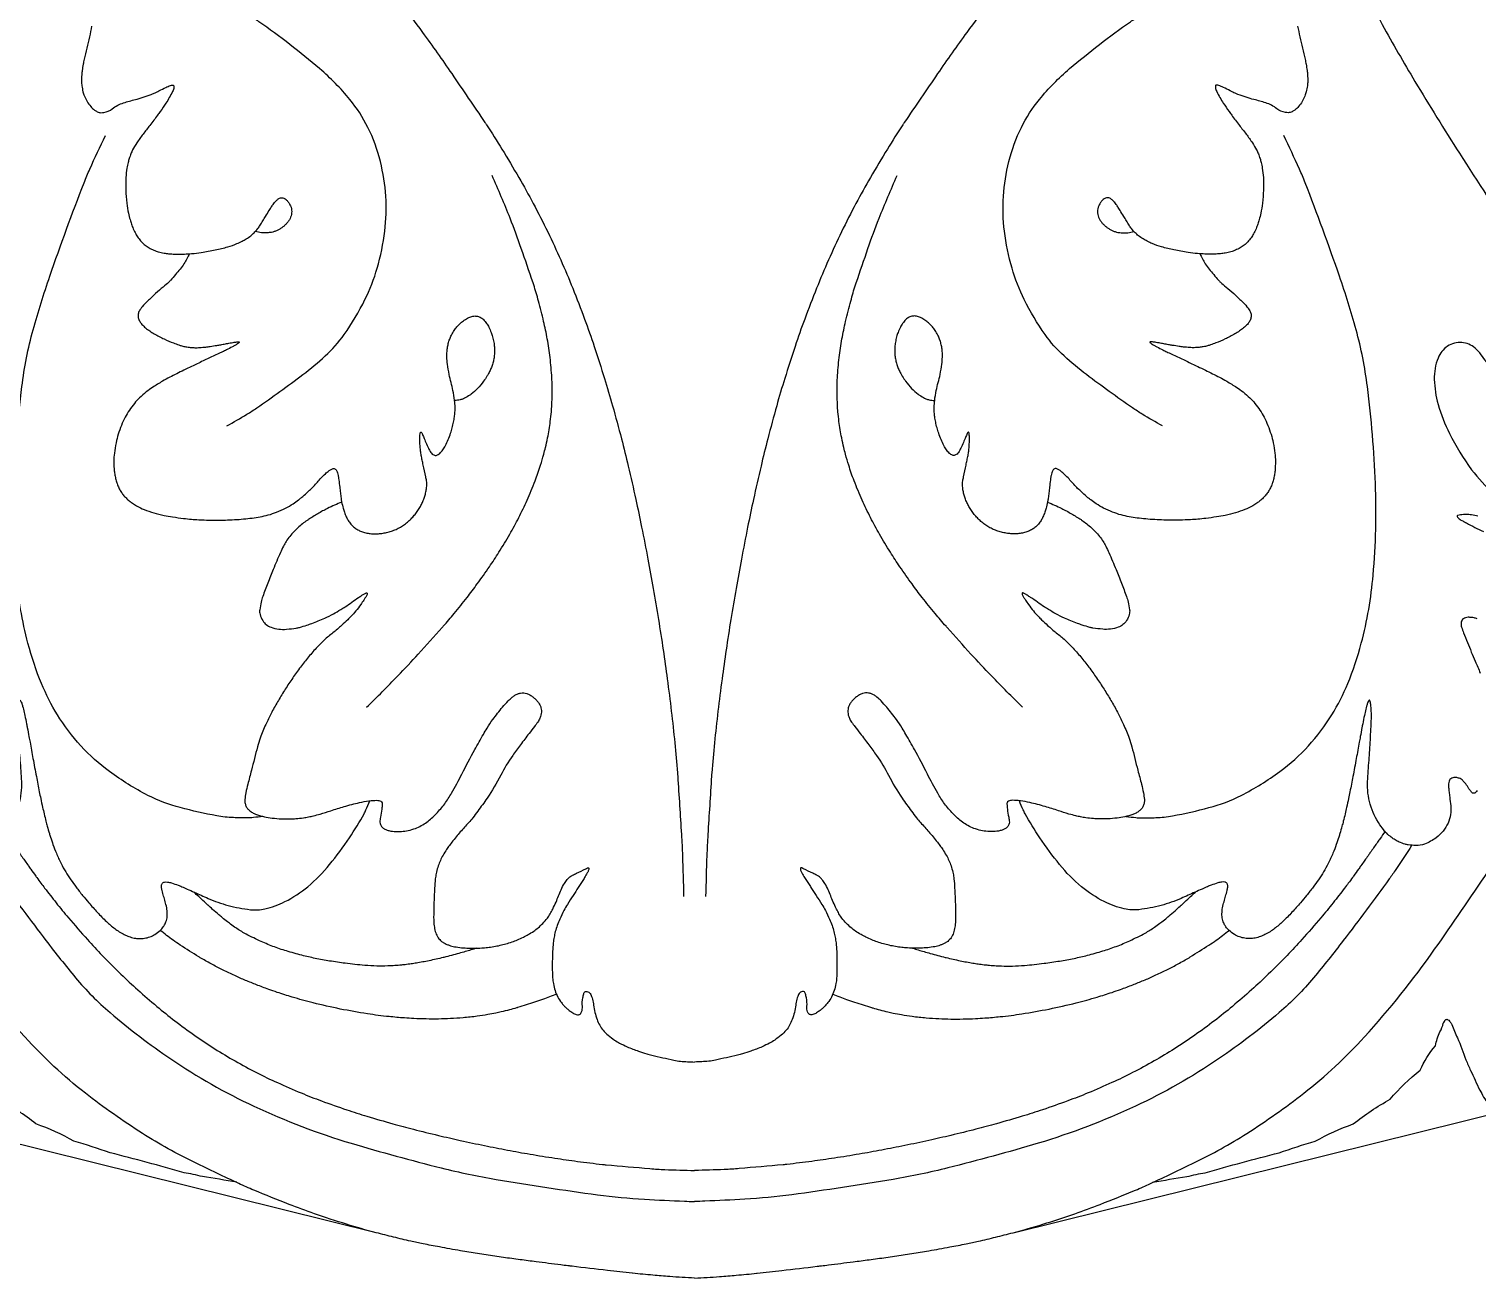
# Model space of a CAD drawing. Header units: millimetres. Extents: x 96 to 279, y 61 to 183.
# Drawn here: x 140.439 to 145.403, y 116.227 to 120.508 of the extents above; entities that cross this region are included whole.
import ezdxf

# ---------------------------------------------------------------- set-up
doc = ezdxf.new("R2010")
doc.units = ezdxf.units.MM
doc.layers.add('PART', color=7, linetype='Continuous')

# ---------------------------------------------------------------- blocks, each defined once
blk = doc.blocks.new('BALMERREPEAT206VI')
at = {"layer": 'PART'}
blk.add_line((-1.0919, 6.7195), (-5.3678, 5.6609), dxfattribs=at)
at = {"layer": 'PART', "flags": 128}
for points in [[(0, 6.8748, 0.004765), (-0.0854, 6.8699, 0.00707), (-0.1429, 6.8652, 0.000068), (-0.2125, 6.8585, 0.003424), (-0.2139, 6.8584, 0.00141), (-0.2987, 6.8488, 0.000985), (-0.4199, 6.8346, 0.000026), (-0.4326, 6.8331, 0.000143), (-0.4349, 6.8328, 0.001594), (-0.4589, 6.8299, 0.000454), (-0.5432, 6.8191, 0.001104), (-0.5983, 6.8119, 0.001063), (-0.6556, 6.8042, 0.003004), (-0.6852, 6.7999, 0.001492), (-0.7446, 6.7909, 0.004058), (-0.8027, 6.7814, 0.00325), (-0.875, 6.7684, 0.004275), (-0.931, 6.7575, 0.005646), (-0.9732, 6.7485, 0.003985), (-1.0319, 6.7346, 0.00392), (-1.0914, 6.7196, 0.00046), (-1.0914, 6.7196, 0.00002), (-1.0919, 6.7195)], [(-1.0919, 6.7195, 0.010395), (-1.1939, 6.6904, 0.009655), (-1.3036, 6.6544, 0.008393), (-1.3904, 6.6223, 0.005969), (-1.5112, 6.5737, 0.010631), (-1.5628, 6.5509, 0.00359), (-1.7135, 6.4792, 0.028519), (-1.8929, 6.3792, 0.02444), (-2.0887, 6.2412, 0.042464), (-2.2961, 6.0487, 0.031172), (-2.5369, 5.7483, 0.005938), (-2.72, 5.4815, 0.015899), (-2.784, 5.3789, 0.003045), (-2.8699, 5.2287, 0.004338), (-2.9287, 5.1225, 0.006357), (-2.9309, 5.1183, 0.001068), (-2.9435, 5.0933)], [(-2.4581, 5.392, -0.003934), (-2.4039, 5.4744, -0.009758), (-2.3812, 5.507, -0.006311), (-2.2237, 5.7184, -0.010206), (-2.122, 5.8458, -0.042649), (-2.0039, 5.9653, -0.027369), (-1.796, 6.1238, -0.039934), (-1.5109, 6.2859, -0.036699), (-1.1776, 6.4128, -0.011519), (-0.8685, 6.4974, -0.019183), (-0.6801, 6.5368, -0.008754), (-0.3328, 6.5893, -0.019022), (-0.1717, 6.6046, -0.002882), (-0.0351, 6.6115, -0.011668), (-0.0013, 6.6123, -0.001049), (-0.0012, 6.6123, -0.000099), (0, 6.6123)], [(-1.5694, 6.5465, -0.007653), (-1.6877, 6.5272, -0.017316), (-1.7505, 6.5137, -0.007976), (-2.0039, 6.4456, -0.016081), (-2.1278, 6.4059, -0.042071), (-2.258, 6.3467, -0.039456), (-2.3847, 6.2619, -0.050147), (-2.4874, 6.1625, -0.072744), (-2.5396, 6.0787, -0.048718), (-2.555, 6.0311, 0.076128), (-2.5666, 6.0012, 0.022503), (-2.5735, 5.9903, 0.112579), (-2.5754, 5.9886, 0.189766), (-2.5795, 5.988, 0.120256), (-2.5853, 5.991, 0.056261), (-2.5905, 5.9966, 0.040197), (-2.5961, 6.0058, 0.037333), (-2.6152, 6.0519, -0.023162), (-2.644, 6.1271, -0.004211), (-2.66, 6.1631, -0.002214), (-2.6915, 6.2311, -0.031785), (-2.7044, 6.2546, -0.014546), (-2.7372, 6.3033)], [(-2.3668, 5.3444, -0.000194), (-2.3501, 5.3683, -0.00036), (-2.3411, 5.3812, -0.000001), (-2.3191, 5.4126, -0.000191), (-2.319, 5.4127, -0.000279), (-2.3114, 5.4234, -0.000187), (-2.3001, 5.4395, -0.000429), (-2.2956, 5.4459, -0.000169), (-2.284, 5.4621, -0.001111), (-2.2759, 5.4736, -0.000541), (-2.259, 5.4971, -0.00208), (-2.2554, 5.5021, -0.000527), (-2.241, 5.5217, -0.006408), (-2.2284, 5.5383, -0.002089), (-2.1889, 5.5888, -0.009338), (-2.1469, 5.6402, -0.006259), (-2.0817, 5.7147, -0.009682), (-2.031, 5.7692, -0.007931), (-1.9667, 5.8336, -0.009743), (-1.9094, 5.887, -0.008817), (-1.8439, 5.9437, -0.01083), (-1.782, 5.9931, -0.010085), (-1.7135, 6.0434, -0.011735), (-1.6449, 6.0891, -0.011925), (-1.5755, 6.1309, -0.011048), (-1.5016, 6.1708, -0.011717), (-1.4303, 6.2052, -0.00853), (-1.349, 6.2405, -0.010074), (-1.2791, 6.2677, -0.006591), (-1.1928, 6.2982, -0.008269), (-1.1233, 6.3203, -0.004903), (-1.035, 6.346, -0.006164), (-0.9643, 6.3649, -0.00367), (-0.8785, 6.3859, -0.004208), (-0.8033, 6.4032, -0.003621), (-0.7202, 6.4208, -0.003837), (-0.6415, 6.4363, -0.004638), (-0.5641, 6.4502, -0.004239), (-0.4791, 6.4639, -0.005249), (-0.4019, 6.4749, -0.004749), (-0.3163, 6.4853, -0.005776), (-0.3033, 6.4866, -0.000498), (-0.1531, 6.4998, -0.011076), (-0.1018, 6.503, -0.005592), (0, 6.5062)], [(-1.2098, 4.2159, -0.017366), (-1.2584, 4.2374, -0.02423), (-1.2919, 4.2556, -0.001306), (-1.3248, 4.2758, -0.011731), (-1.3284, 4.2782, -0.017009), (-1.3443, 4.2899, -0.01569), (-1.3607, 4.3036, -0.022974), (-1.3744, 4.3171, -0.021114), (-1.3879, 4.333, -0.022254), (-1.4005, 4.3506, -0.025796), (-1.4098, 4.3667, -0.014738), (-1.4203, 4.3889, -0.005784), (-1.4448, 4.4464, -0.005629), (-1.4634, 4.4932, -0.005765), (-1.4805, 4.5392, -0.028744), (-1.486, 4.5581, -0.020918), (-1.4911, 4.5847, -0.105575), (-1.49, 4.6005, -0.071455), (-1.4806, 4.6218, -0.167663), (-1.4523, 4.6447, -0.111707), (-1.3989, 4.6513, -0.0112), (-1.3655, 4.6472, -0.033481), (-1.3545, 4.6448, -0.007693), (-1.329, 4.6372, -0.011722), (-1.3125, 4.6315, -0.015922), (-1.268, 4.6133, -0.022732), (-1.238, 4.5983, -0.007393), (-1.2134, 4.584, -0.011792), (-1.1983, 4.5745, -0.008174), (-1.1752, 4.5586, 0.007652), (-1.152, 4.5426, 0.00473), (-1.1404, 4.535, 0.006508), (-1.1318, 4.5297, 0.039782), (-1.1281, 4.5278, 0.057816), (-1.1253, 4.5271, 0.143676), (-1.1234, 4.5273, 0.223234), (-1.1225, 4.5283, 0.130173), (-1.1225, 4.53, 0.051827), (-1.1239, 4.534, 0.009578), (-1.1266, 4.5392, 0.012521), (-1.1288, 4.5431, 0.013433), (-1.1343, 4.5517, 0.007739), (-1.1444, 4.5663, 0.0163), (-1.1617, 4.5888, 0.018511), (-1.1783, 4.6074, 0.010234), (-1.1894, 4.6186, 0.005648), (-1.2101, 4.6381, 0.020735), (-1.24, 4.6635, -0.02096), (-1.27, 4.6888, -0.019258), (-1.2973, 4.716, -0.016292), (-1.3273, 4.7505, -0.011129), (-1.3544, 4.7853, -0.010565), (-1.3813, 4.8231, -0.008314), (-1.4065, 4.8615, -0.008436), (-1.43, 4.9002, -0.012966), (-1.452, 4.9401, -0.014024), (-1.4704, 4.978, -0.016201), (-1.4893, 5.0241, -0.02557), (-1.4988, 5.0542, -0.002235), (-1.5091, 5.0944, 0.001891), (-1.5194, 5.1346, 0.000694), (-1.5257, 5.1586, -0.000446), (-1.5319, 5.1826, -0.016124), (-1.5386, 5.2119, -0.021139), (-1.5419, 5.2345, -0.068443), (-1.5416, 5.2454, -0.06171), (-1.5382, 5.2569, -0.065653), (-1.5324, 5.2663, -0.065624), (-1.5244, 5.274, -0.033078), (-1.5132, 5.2811, -0.037012), (-1.5023, 5.2861, -0.017502), (-1.4886, 5.2906, -0.018167), (-1.475, 5.294, -0.022338), (-1.4482, 5.2984, -0.019375), (-1.417, 5.301, -0.013097), (-1.3877, 5.3015, -0.018509), (-1.3669, 5.3005, -0.013321), (-1.3414, 5.2977, -0.018653), (-1.3234, 5.2945, -0.00806), (-1.3065, 5.2906, -0.005867), (-1.2834, 5.2846, -0.015822), (-1.247, 5.2733, 0.01277), (-1.2019, 5.2591, 0.013502), (-1.1488, 5.2454, 0.022804), (-1.1169, 5.2396, 0.011178), (-1.109, 5.2387, 0.007144), (-1.0966, 5.2378, 0.03338), (-1.0862, 5.2378, 0.04717), (-1.0789, 5.2391, 0.15624), (-1.073, 5.2429, 0.172405), (-1.0708, 5.2489, 0.021773), (-1.0709, 5.253, 0.006026), (-1.0723, 5.2675, 0.029246), (-1.0768, 5.2953, -0.04801), (-1.079, 5.3123, -0.108676), (-1.0773, 5.321, -0.093094), (-1.0717, 5.3294, -0.064577), (-1.0638, 5.3356, -0.062234), (-1.0543, 5.3398, -0.024243), (-1.0415, 5.3429, -0.028964), (-1.0306, 5.3444, -0.019904), (-1.0195, 5.3448, -0.014866), (-1.0046, 5.3443, -0.039566), (-0.9817, 5.3411, -0.035633), (-0.9572, 5.3337, -0.034312), (-0.9371, 5.3244, -0.03337), (-0.9179, 5.3122, -0.023575), (-0.9017, 5.299, -0.021473), (-0.8852, 5.283, -0.028734), (-0.8569, 5.2493, -0.029513), (-0.8333, 5.2135, -0.015642), (-0.7979, 5.1475, 0.012374), (-0.7537, 5.0638, 0.002106), (-0.7241, 5.0116, 0.005131), (-0.7117, 4.9903, 0.024337), (-0.6918, 4.9606, 0.016104), (-0.6584, 4.9183, 0.017871), (-0.6392, 4.8972, 0.026758), (-0.6251, 4.8842, 0.03532), (-0.6161, 4.8777, 0.036319), (-0.6064, 4.8728, 0.062998), (-0.5965, 4.8699, 0.061433), (-0.586, 4.8696, 0.055548), (-0.5757, 4.8718, 0.049247), (-0.5647, 4.8765, 0.032932), (-0.5544, 4.8833, 0.034436), (-0.5454, 4.891, 0.036664), (-0.5375, 4.9002, 0.038319), (-0.5312, 4.9099, 0.051338), (-0.5269, 4.9205, 0.059251), (-0.5253, 4.9302, 0.048993), (-0.5258, 4.9405, 0.05117), (-0.5283, 4.9501, 0.026291), (-0.5336, 4.9626, 0.04321), (-0.5379, 4.9697, 0.011699), (-0.5495, 4.9849, -0.007544), (-0.5677, 5.0083, -0.002695), (-0.597, 5.0475, -0.002897), (-0.6238, 5.0843, -0.038623), (-0.6649, 5.1518, 0.033602), (-0.7113, 5.2298, 0.006761), (-0.7435, 5.2751, 0.013263), (-0.7608, 5.2975, 0.01477), (-0.789, 5.3301, -0.015015), (-0.8172, 5.3627, -0.004598), (-0.8322, 5.3814, -0.006019), (-0.8434, 5.396, -0.019766), (-0.8533, 5.4104, -0.014634), (-0.8652, 5.4307, -0.026496), (-0.8737, 5.4482, -0.025034), (-0.8807, 5.4676, -0.023033), (-0.8861, 5.4887, -0.026959), (-0.889, 5.5071, -0.010521), (-0.8914, 5.5386, -0.006029), (-0.8938, 5.5938, -0.002653), (-0.8945, 5.6223, -0.00434), (-0.8947, 5.6398, -0.026731), (-0.8936, 5.6624, -0.030045), (-0.8903, 5.6822, -0.02801), (-0.8876, 5.6916, -0.029031), (-0.884, 5.7003, -0.036422), (-0.8793, 5.7084, -0.039983), (-0.8739, 5.7151, -0.037836), (-0.8675, 5.721, -0.034409), (-0.8596, 5.7263, -0.026569), (-0.8514, 5.7305, -0.023261), (-0.8417, 5.7343, -0.032297), (-0.8233, 5.7392, -0.025399), (-0.7993, 5.7427, -0.012682), (-0.7745, 5.7444, -0.015671), (-0.7544, 5.7447, -0.010829), (-0.73, 5.7437, -0.013206), (-0.7101, 5.7419, -0.013421), (-0.6886, 5.7388, -0.013289), (-0.6671, 5.7346, -0.014097), (-0.6472, 5.7295, -0.012976), (-0.6259, 5.7228, -0.015823), (-0.6077, 5.7159, -0.013771), (-0.5872, 5.7068, -0.020361), (-0.5705, 5.6979, -0.017443), (-0.5518, 5.686, -0.026086), (-0.5364, 5.6743, -0.02323), (-0.5206, 5.6596, -0.028277), (-0.5047, 5.6413, -0.038655), (-0.4949, 5.6265, -0.013045), (-0.4863, 5.6101, -0.009147), (-0.4752, 5.5862, -0.01417), (-0.4666, 5.5652, 0.01469), (-0.4579, 5.5441, 0.031885), (-0.4466, 5.5224, 0.046043), (-0.4365, 5.5088, 0.032774), (-0.4276, 5.5001, 0.061384), (-0.4221, 5.4965, 0.000296), (-0.4184, 5.4946, 0.00008), (-0.4048, 5.4878, 0.000287), (-0.3735, 5.4722, 0.00156), (-0.3677, 5.4694, 0.105343), (-0.3654, 5.4688, 0.138708), (-0.3636, 5.4692, 0.177211), (-0.3628, 5.4702, 0.101095), (-0.3625, 5.4723, 0.080407), (-0.3635, 5.4769, 0.037013), (-0.3679, 5.4863, 0.003947), (-0.3771, 5.5022, 0.00977), (-0.3811, 5.5085, 0.001128), (-0.39, 5.5222, -0.000663), (-0.3989, 5.5359, -0.001526), (-0.4167, 5.5637, -0.001367), (-0.4364, 5.5947, -0.020974), (-0.4481, 5.6151, -0.014719), (-0.4626, 5.6452, -0.020286), (-0.4711, 5.6665, -0.02095), (-0.4776, 5.6877, -0.01794), (-0.4819, 5.7069, -0.018411), (-0.4847, 5.7259, -0.016458), (-0.487, 5.7558, -0.010458), (-0.488, 5.8029, -0.006973), (-0.4878, 5.826, -0.007988), (-0.4869, 5.846, -0.033707), (-0.4844, 5.8657, -0.027101), (-0.4784, 5.8897, -0.044891), (-0.4691, 5.9122, -0.048798), (-0.4569, 5.931, -0.017335), (-0.4478, 5.9416, -0.020565), (-0.4394, 5.9499, -0.025727), (-0.4301, 5.9576, -0.02101), (-0.4179, 5.966, -0.058375), (-0.4056, 5.9718, -0.107393), (-0.3982, 5.9726, -0.072893), (-0.3942, 5.9715, -0.09687), (-0.3915, 5.9698, -0.068872), (-0.3897, 5.9674, -0.038273), (-0.3874, 5.9625, -0.11158), (-0.3849, 5.9442, 0.068289), (-0.3833, 5.9141, 0.021224), (-0.38, 5.9004, 0.066228), (-0.3783, 5.8962, 0.211913), (-0.3737, 5.893, 0.153461), (-0.3663, 5.8938, 0.082746), (-0.3602, 5.8978, 0.095728), (-0.3564, 5.9029, 0.024573), (-0.3533, 5.9103, 0.020686), (-0.3504, 5.9194, 0.036353), (-0.3464, 5.9397, -0.03004), (-0.3419, 5.9644, -0.029324), (-0.3344, 5.9887, -0.034622), (-0.3255, 6.0084, -0.051983), (-0.3138, 6.0256, -0.04365), (-0.2961, 6.043, -0.023097), (-0.2745, 6.0593, -0.030884), (-0.2571, 6.0697, -0.01264), (-0.2315, 6.0821, -0.016966), (-0.212, 6.0902, -0.008915), (-0.1926, 6.097, -0.006184), (-0.1644, 6.1061, -0.016319), (-0.1469, 6.1109, -0.003833), (-0.0713, 6.1281, -0.032022), (-0.0484, 6.1317, -0.015344), (0, 6.1345)], [(-0.4736, 5.9025, 0.005055), (-0.5211, 5.92, 0.008834), (-0.5486, 5.9293, 0.000346), (-0.6068, 5.9477, 0.005295), (-0.6106, 5.9489, 0.006716), (-0.6352, 5.9557, 0.00597), (-0.6629, 5.9626, 0.008037), (-0.6811, 5.9667, 0.005295), (-0.7088, 5.972, 0.013387), (-0.7454, 5.9777, 0.010135), (-0.794, 5.9829, 0.009185), (-0.8372, 5.9859, 0.009609), (-0.8786, 5.9872, 0.007533), (-0.9201, 5.987, 0.00724), (-0.9632, 5.9856, 0.007942), (-0.995, 5.9836, 0.004807), (-1.0475, 5.9789, 0.013997), (-1.122, 5.9694, 0.011142), (-1.2149, 5.9528, 0.010919), (-1.3081, 5.9319, 0.014044), (-1.3797, 5.912, 0.004357), (-1.431, 5.8957, 0.007592), (-1.4603, 5.8856, 0.006102), (-1.5022, 5.8699, 0.006848), (-1.5393, 5.8549, 0.007949), (-1.5767, 5.8384, 0.007406), (-1.6163, 5.8196, 0.008489), (-1.653, 5.8006, 0.008035), (-1.6911, 5.7793, 0.008897), (-1.6992, 5.7744, 0.001108), (-1.7633, 5.7339, 0.016422), (-1.7878, 5.7171, 0.008775), (-1.8322, 5.6834)], [(-0.7473, 5.7445, 0.003854), (-0.7864, 5.7563, 0.007059), (-0.8079, 5.7623, 0.000211), (-0.8593, 5.7758, 0.003873), (-0.8621, 5.7765, 0.00457), (-0.8861, 5.7821, 0.004517), (-0.9105, 5.7874, 0.005162), (-0.9322, 5.7917, 0.005201), (-0.9538, 5.7955, 0.005666), (-0.9715, 5.7982, 0.004743), (-0.9927, 5.801, 0.007081), (-1.0047, 5.8022, 0.003657), (-1.0279, 5.8042, 0.014397), (-1.0521, 5.8054, 0.009236), (-1.0898, 5.8055, 0.017373), (-1.1312, 5.8034, 0.010751), (-1.1978, 5.7962, 0.008635), (-1.2513, 5.7883, 0.009266), (-1.301, 5.7792, 0.012854), (-1.3467, 5.7687, 0.010977), (-1.3995, 5.7539, 0.016721), (-1.4456, 5.7381, 0.016299), (-1.4917, 5.7189, 0.018486), (-1.5445, 5.6924, 0.028347), (-1.5771, 5.672, 0.003479), (-1.5951, 5.6591, 0.009992), (-1.6012, 5.6545, 0.003992), (-1.6198, 5.6395, 0.006709), (-1.6307, 5.6304, 0.00319), (-1.6525, 5.6113, 0.004361), (-1.6683, 5.5971, 0.000681), (-1.6697, 5.5958, 0.000044), (-1.691, 5.5762, 0.002475), (-1.7, 5.5677, 0.001344), (-1.7167, 5.552)], [(-2.7141, 3.7362, 0.082929), (-2.6755, 3.688, 0.16777), (-2.63, 3.6688, 0.164362), (-2.5812, 3.6817, 0.152351), (-2.5487, 3.7218, 0.103837), (-2.5358, 3.7954, 0.059858), (-2.5489, 3.8807, 0.048272), (-2.5875, 3.9804, 0.043053), (-2.6638, 4.1045, 0.056283), (-2.7399, 4.1861, 0.114151)], [(-2.6854, 4.2634, 0.016388), (-2.6633, 4.2594, 0.03533), (-2.6457, 4.2581, 0.030802), (-2.6256, 4.2593, 0.046004), (-2.6166, 4.2612, 0.170108), (-2.6145, 4.2627, 0.207418), (-2.6141, 4.2653, 0.138785), (-2.6159, 4.2688, 0.040925), (-2.6207, 4.2729, 0.03268), (-2.6273, 4.2771, 0.001816), (-2.6332, 4.2803, 0.00084), (-2.646, 4.2872, 0.012644), (-2.7041, 4.3163, -0.018166)], [(-2.6828, 4.6153, 0.024452), (-2.6723, 4.6122, 0.039355), (-2.6642, 4.6109, 0.026794), (-2.652, 4.6105, 0.061798), (-2.6423, 4.612, 0.080537), (-2.6355, 4.6151, 0.108662), (-2.6309, 4.62, 0.096904), (-2.6283, 4.6271, 0.054385), (-2.6279, 4.6366, 0.062889), (-2.6294, 4.6446, 0.015752), (-2.6361, 4.6635, 0.004433), (-2.6627, 4.7294, 0.004501), (-2.6761, 4.761, -0.003511), (-2.6934, 4.8015, -0.05001)], [(-2.6826, 5.2038, -0.063342), (-2.6784, 5.2097, -0.088791), (-2.6742, 5.2128, -0.151363), (-2.6695, 5.2136, -0.1628), (-2.6654, 5.2117, -0.02876), (-2.6616, 5.2074, -0.017797), (-2.6561, 5.2, -0.010494), (-2.6505, 5.1916, 0.013609), (-2.645, 5.1832, 0.031239), (-2.6392, 5.176, 0.024842), (-2.6309, 5.1677, 0.079535), (-2.6241, 5.1633, 0.053578), (-2.6128, 5.1597, 0.078956), (-2.603, 5.1593, 0.0984), (-2.5955, 5.1617, 0.085352), (-2.5894, 5.1665, 0.107712), (-2.5864, 5.1718, 0.042876), (-2.5845, 5.181, 0.054283), (-2.5843, 5.1883, 0.002481), (-2.5849, 5.1935, 0.000828), (-2.5865, 5.2092, 0.006887), (-2.5885, 5.2265, -0.004039), (-2.5922, 5.2561, -0.136815), (-2.5829, 5.3157, -0.127919), (-2.5423, 5.3658, -0.067546), (-2.5026, 5.3874, -0.100765), (-2.4726, 5.3923, -0.019646), (-2.4466, 5.3904, -0.045374), (-2.4355, 5.388, -0.026022), (-2.4149, 5.3805, -0.037403), (-2.4013, 5.3735, -0.030304), (-2.388, 5.3642, -0.024063), (-2.3726, 5.3507, -0.034414), (-2.3656, 5.343, -0.01339), (-2.3496, 5.3214, -0.082954), (-2.3161, 5.2513, -0.082529), (-2.3071, 5.1736, -0.009504), (-2.312, 5.1005, 0.009876), (-2.3167, 5.0302, 0.000748), (-2.3201, 4.9571, 0.008744), (-2.3203, 4.9509, 0.014245), (-2.3199, 4.9335, 0.013332), (-2.3186, 4.9149, 0.007422), (-2.3179, 4.9089, 0.007516), (-2.317, 4.9031, 0.031298), (-2.3161, 4.8992, 0.042066), (-2.3151, 4.8965, 0.117911), (-2.3139, 4.895, 0.193366), (-2.3127, 4.8947, 0.172927), (-2.3117, 4.8952, 0.069357), (-2.3101, 4.8975, 0.036929), (-2.3071, 4.9042, 0.023897), (-2.3038, 4.9151, 0.003551), (-2.2985, 4.9363, 0.007578), (-2.2963, 4.9464, 0.001323), (-2.2902, 4.976, 0.003132), (-2.2878, 4.9885, 0.000448), (-2.282, 5.0192, 0.000704), (-2.2784, 5.0387, 0.000738), (-2.2733, 5.0663, -0.000306), (-2.2683, 5.0939, -0.001551), (-2.2568, 5.1558, -0.001826), (-2.2466, 5.2083, -0.003429), (-2.2419, 5.2316, -0.002649), (-2.2353, 5.2617, -0.004176), (-2.2302, 5.284, -0.003663), (-2.2239, 5.3094, -0.005554), (-2.2193, 5.3264, -0.00373), (-2.2121, 5.3516, -0.007842), (-2.2084, 5.3635, -0.003574), (-2.1997, 5.3892, -0.017902), (-2.1882, 5.4189, -0.014768), (-2.172, 5.4539, -0.017938), (-2.1562, 5.4828, -0.018374), (-2.1388, 5.5098, -0.009848), (-2.1207, 5.5347, -0.00826), (-2.098, 5.5636, -0.008624), (-2.0769, 5.5888, -0.006501), (-2.0478, 5.6214, -0.019447), (-2.0162, 5.6532, -0.023539), (-1.988, 5.6772, -0.023935), (-1.9728, 5.6878, -0.021871), (-1.9552, 5.6978, -0.034345), (-1.9394, 5.7045, -0.030913), (-1.9211, 5.7097, -0.049444), (-1.9049, 5.7116, -0.041714), (-1.8857, 5.7103, -0.05149), (-1.868, 5.7056, -0.047924), (-1.8504, 5.697, -0.045171), (-1.8323, 5.6836, -0.062287), (-1.8215, 5.6713, -0.023212), (-1.8155, 5.6613, -0.036091), (-1.8124, 5.6545, -0.034192), (-1.8096, 5.6451, -0.034838), (-1.8082, 5.6356, -0.044999), (-1.8084, 5.6166, -0.038754), (-1.8123, 5.5948, -0.006927), (-1.8176, 5.5756, 0.010274), (-1.8229, 5.5565, 0.002155), (-1.8253, 5.5469, 0.00348), (-1.8267, 5.5409, 0.040401), (-1.8275, 5.5356, 0.033125), (-1.8275, 5.5291, 0.085456), (-1.8265, 5.5252, 0.080136), (-1.8242, 5.5216, 0.094099), (-1.8215, 5.5195, 0.06889), (-1.8172, 5.5181, 0.077176), (-1.8076, 5.5177, 0.050005), (-1.7932, 5.5209, 0.008876), (-1.7706, 5.5287, 0.016041), (-1.7583, 5.5336, 0.000012), (-1.7395, 5.5419, 0.00001), (-1.7156, 5.5525, 0.000052), (-1.6917, 5.5631, -0.000008), (-1.6678, 5.5736, -0.038703), (-1.5994, 5.5977, -0.036103), (-1.523, 5.6124, -0.086656), (-1.4731, 5.6096, -0.05909), (-1.4044, 5.5848, -0.057002), (-1.3263, 5.5337, -0.049767), (-1.2513, 5.4577, -0.020676), (-1.1835, 5.3662, -0.024301), (-1.133, 5.2835, -0.020135), (-1.1267, 5.2708, -0.008297), (-1.1133, 5.2392)], [(-1.0865, 2.4036, 0.006442), (-0.9332, 2.6058, 0.009427), (-0.8329, 2.7472, 0.000219), (-0.7189, 2.9146, 0.004465), (-0.7134, 2.9229, 0.00722), (-0.6607, 3.0059, 0.006259), (-0.6027, 3.1032, 0.009408), (-0.5532, 3.1922, 0.008763), (-0.5037, 3.2896, 0.008846), (-0.459, 3.3858, 0.008896), (-0.418, 3.4829, 0.006894), (-0.3773, 3.5884, 0.007858), (-0.3443, 3.6819, 0.005732), (-0.309, 3.7917, 0.006758), (-0.2813, 3.8856, 0.004709), (-0.2508, 3.9986, 0.005701), (-0.2276, 4.0925, 0.003735), (-0.2017, 4.2062, 0.004465), (-0.1816, 4.3017, 0.003036), (-0.1603, 4.4109, 0.003298), (-0.142, 4.5118, 0.003127), (-0.1242, 4.6174, 0.003168), (-0.1079, 4.722, 0.003972), (-0.0939, 4.8217, 0.003583), (-0.0799, 4.9325, 0.004498), (-0.0681, 5.0407, 0.004754), (-0.0588, 5.1434, 0.004224), (-0.058, 5.1551, 0.000248), (-0.0453, 5.3549, 0.00693), (-0.0417, 5.4273, 0.003592), (-0.0378, 5.5671)], [(-1.4798, 5.2929, 0.013061), (-1.5125, 5.2967, 0.021641), (-1.5324, 5.2976, 0.003427), (-1.5576, 5.2974, 0.003682), (-1.5811, 5.297, 0.039678), (-1.6383, 5.2909, 0.017813), (-1.7633, 5.2628, 0.05359), (-1.8741, 5.2206, 0.040864), (-2.0063, 5.139, 0.048601), (-2.104, 5.0513, 0.04764), (-2.1847, 4.9445, 0.040536), (-2.239, 4.8377, 0.033205), (-2.2855, 4.6992, 0.042249), (-2.3262, 4.4656, 0.031905), (-2.3338, 4.1518, 0.021388), (-2.3064, 3.8198, 0.035895), (-2.2676, 3.6249, 0.016109), (-2.2106, 3.4414, 0.009083), (-2.0934, 3.1213, 0.014673), (-2.0735, 3.0741, 0.005936), (-2.0196, 2.9597)], [(-1.1245, 4.9188, -0.00624), (-1.0177, 4.8115, -0.009168), (-0.9473, 4.7362, -0.000205), (-0.8656, 4.6456, -0.00434), (-0.8618, 4.6413, -0.006792), (-0.8244, 4.5971, -0.005571), (-0.7801, 4.542, -0.009006), (-0.7454, 4.4962, -0.007144), (-0.7035, 4.437, -0.010653), (-0.6712, 4.3876, -0.008707), (-0.6339, 4.3257, -0.012842), (-0.6029, 4.2686, -0.012724), (-0.5745, 4.2094, -0.013677), (-0.5466, 4.1426, -0.01765), (-0.5284, 4.0896, -0.005903), (-0.5173, 4.0516, -0.009843), (-0.5113, 4.0287, -0.008093), (-0.5041, 3.9958, -0.009459), (-0.4988, 3.9674, -0.01011), (-0.4948, 3.9397, -0.008317), (-0.4912, 3.9059, -0.011029), (-0.4897, 3.8831, -0.006475), (-0.4884, 3.8443, -0.019593), (-0.4895, 3.7893, -0.01556), (-0.4957, 3.7205, -0.013592), (-0.5052, 3.6564, -0.014306), (-0.5177, 3.5962, -0.008055), (-0.5354, 3.5265, -0.010106), (-0.5515, 3.4715, -0.00591), (-0.5541, 3.4637, -0.000388), (-0.5942, 3.3465, -0.012394), (-0.6325, 3.243, -0.008581), (-0.6942, 3.096)], [(-1.7318, 3.3646, 0.021502), (-1.7506, 3.3988, 0.037231), (-1.7638, 3.4171, 0.005051), (-1.7959, 3.4549, 0.025486), (-1.8028, 3.4619, 0.016981), (-1.8217, 3.4785, -0.012167), (-1.8483, 3.5013, -0.011063), (-1.8759, 3.5274, -0.016378), (-1.8936, 3.5459, -0.057491), (-1.9037, 3.5602, -0.085091), (-1.9075, 3.5714, -0.04357), (-1.908, 3.5782, -0.051995), (-1.9073, 3.5839, -0.038098), (-1.9055, 3.5898, -0.033922), (-1.9025, 3.596, -0.054809), (-1.895, 3.6065, -0.040314), (-1.8822, 3.6187, -0.020634), (-1.8681, 3.6291, -0.019425), (-1.8523, 3.639, -0.018346), (-1.8186, 3.6566, -0.020342), (-1.7871, 3.6701, -0.008159), (-1.7686, 3.6768, -0.014929), (-1.7584, 3.68, -0.021288), (-1.7439, 3.6834, -0.02187), (-1.7296, 3.6854, -0.020226), (-1.713, 3.6864, -0.021529), (-1.6973, 3.686, -0.00882), (-1.6757, 3.6842, -0.012753), (-1.6609, 3.6822, -0.002387), (-1.6376, 3.6785, -0.004175), (-1.6243, 3.6762, -0.002887), (-1.6084, 3.6732, 0.001348), (-1.5924, 3.6702, 0.005295), (-1.582, 3.6684, 0.004591), (-1.5698, 3.6665, 0.058694), (-1.5623, 3.6663, 0.281162), (-1.561, 3.6673, 0.296256), (-1.5613, 3.6688, 0.059562), (-1.5667, 3.6732, 0.010655), (-1.5763, 3.679, 0.01276), (-1.5845, 3.6835, 0.001366), (-1.6054, 3.6941, 0.004504), (-1.6118, 3.6972, 0.000485), (-1.6264, 3.7042, 0.000359), (-1.646, 3.7135, 0.001732), (-1.6853, 3.732, -0.000707), (-1.7246, 3.7506, -0.004885), (-1.7511, 3.7635, -0.002664), (-1.7995, 3.7878, -0.014918), (-1.8241, 3.8013, -0.010391), (-1.8584, 3.8225, -0.025684), (-1.88, 3.838, -0.022084), (-1.9033, 3.8585, -0.029701), (-1.9207, 3.8774, -0.026359), (-1.9379, 3.9007, -0.024901), (-1.9523, 3.9251, -0.023234), (-1.9651, 3.9526, -0.022314), (-1.9761, 3.9833, -0.024416), (-1.9836, 4.0122, -0.021748), (-1.9894, 4.0484, -0.028857), (-1.991, 4.076, -0.010479), (-1.9906, 4.0955, -0.016336), (-1.9897, 4.108, -0.01727), (-1.9875, 4.1232, -0.01682), (-1.9842, 4.1387, -0.026026), (-1.98, 4.1524, -0.023864), (-1.974, 4.1668, -0.030512), (-1.9671, 4.1794, -0.030377), (-1.9586, 4.1912, -0.026424), (-1.9492, 4.2015, -0.024458), (-1.938, 4.2115, -0.022677), (-1.9275, 4.2192, -0.017432), (-1.9131, 4.2282, -0.033446), (-1.8868, 4.241, -0.028421), (-1.8543, 4.2521, -0.014048), (-1.819, 4.261, -0.017004), (-1.7895, 4.2664, -0.006977), (-1.7521, 4.2715, -0.00981), (-1.7254, 4.2742, -0.008046), (-1.6999, 4.2759, -0.005712), (-1.6639, 4.2773, -0.014886), (-1.6088, 4.2772, -0.013118), (-1.5464, 4.2735, -0.011272), (-1.5171, 4.2703, -0.011857), (-1.4894, 4.266, -0.024442), (-1.4618, 4.2597, -0.022797), (-1.433, 4.2501, -0.026678), (-1.4021, 4.2363, -0.030685), (-1.3767, 4.2213, -0.008703), (-1.3579, 4.208, -0.016819), (-1.3485, 4.2006, -0.008507), (-1.3389, 4.1924, -0.004225), (-1.3201, 4.1752, -0.027547), (-1.2934, 4.1474, 0.026693), (-1.2659, 4.1188, 0.027816), (-1.2526, 4.1076, 0.049566), (-1.2442, 4.1026, 0.06583), (-1.2394, 4.101, 0.090133), (-1.2357, 4.101, 0.095964), (-1.232, 4.1025, 0.096656), (-1.2292, 4.1052, 0.042292), (-1.2264, 4.1098, 0.042942), (-1.2245, 4.1148, 0.012057), (-1.222, 4.1244, 0.02677), (-1.2212, 4.1287, 0.001087), (-1.2198, 4.1397, 0.000479), (-1.2167, 4.1645, 0.000806), (-1.2145, 4.1835, -0.001146), (-1.2122, 4.2026, -0.02143), (-1.2102, 4.2145, -0.011305), (-1.205, 4.2369, -0.024807), (-1.2009, 4.2501, -0.019157), (-1.1941, 4.2666, -0.034842), (-1.1877, 4.2784, -0.03067), (-1.1787, 4.2907, -0.042309), (-1.1692, 4.3004, -0.040849), (-1.1579, 4.3087, -0.037291), (-1.1451, 4.3152, -0.036872), (-1.1314, 4.3198, -0.026592), (-1.1155, 4.323, -0.029062), (-1.1008, 4.3243, -0.023061), (-1.0841, 4.324, -0.024263), (-1.0682, 4.3222, -0.023218), (-1.0517, 4.3188, -0.023492), (-1.0357, 4.3138, -0.024906), (-1.0198, 4.3072, -0.025904), (-1.0053, 4.2993, -0.024211), (-0.9912, 4.2897, -0.024858), (-0.9785, 4.279, -0.020653), (-0.9664, 4.2668, -0.022166), (-0.9561, 4.2545, -0.019796), (-0.9466, 4.241, -0.020476), (-0.9384, 4.2272, -0.02103), (-0.9317, 4.2133, -0.020549), (-0.9261, 4.1986, -0.024393), (-0.9221, 4.1845, -0.024531), (-0.9195, 4.1701, -0.028129), (-0.9181, 4.1522, -0.055397), (-0.919, 4.1431, -0.000573), (-0.922, 4.1285, -0.000209), (-0.9304, 4.0885, -0.000111), (-0.9338, 4.0721, 0.000519), (-0.9373, 4.0557, 0.0243), (-0.9396, 4.041, 0.014569), (-0.9416, 4.0162, 0.006281), (-0.9419, 4.0071, 0.005516), (-0.9421, 3.9967, 0.015963), (-0.9419, 3.9897, 0.014187), (-0.9412, 3.9819, 0.067092), (-0.9398, 3.9766, 0.282042), (-0.9387, 3.9758, 0.23894), (-0.9373, 3.9764, 0.070526), (-0.9345, 3.9806, 0.00552), (-0.9315, 3.9872, 0.005658), (-0.9287, 3.9937, 0.004522), (-0.9252, 4.0026, -0.001911), (-0.9216, 4.0114, -0.021563), (-0.9128, 4.0306, -0.026684), (-0.9042, 4.0454, -0.064474), (-0.8995, 4.0508, -0.074051), (-0.8943, 4.0542, -0.093626), (-0.8892, 4.0556, -0.096921), (-0.8841, 4.0549, -0.056384), (-0.8787, 4.0524, -0.053187), (-0.8737, 4.0486, -0.025933), (-0.8685, 4.043, -0.024457), (-0.8635, 4.0367, -0.030639), (-0.8545, 4.0219, -0.023617), (-0.845, 4.0016, -0.015043), (-0.8367, 3.9798, -0.017876), (-0.831, 3.961, -0.014341), (-0.8264, 3.9417, -0.015591), (-0.8233, 3.9238, -0.019479), (-0.8217, 3.9074, -0.019286), (-0.8213, 3.8908, -0.027101), (-0.8229, 3.8674, -0.018166), (-0.8284, 3.8329, -0.019353), (-0.835, 3.8055, 0.01811), (-0.8415, 3.778, 0.01641), (-0.8474, 3.7427, 0.024272), (-0.8494, 3.7185, 0.023316), (-0.8492, 3.7037, 0.021285), (-0.8476, 3.6876, 0.026307), (-0.8446, 3.6724, 0.024989), (-0.8398, 3.6569, 0.032837), (-0.8338, 3.6431, 0.027319), (-0.8245, 3.6274, 0.032288), (-0.8152, 3.6153, 0.025017), (-0.8016, 3.6012, 0.040195), (-0.7897, 3.5917, 0.034727), (-0.7745, 3.583, 0.069704), (-0.7605, 3.5784, 0.079295), (-0.7475, 3.5782, 0.084174), (-0.7353, 3.5821, 0.077031), (-0.724, 3.5904, 0.038461), (-0.7131, 3.6032, 0.04396), (-0.7054, 3.6158, 0.021442), (-0.6974, 3.634, 0.027597), (-0.6926, 3.6487, 0.021187), (-0.6884, 3.6677, 0.025386), (-0.6864, 3.6837, 0.024422), (-0.686, 3.7009, 0.026794), (-0.6872, 3.7166, 0.023878), (-0.6901, 3.7327, 0.026296), (-0.6942, 3.7471, 0.020455), (-0.6997, 3.7611, 0.019681), (-0.7066, 3.7752, 0.020357), (-0.7119, 3.7842, 0.010551), (-0.7233, 3.8011, 0.03759), (-0.7439, 3.826, 0.040181), (-0.7666, 3.8461, 0.030643), (-0.7755, 3.852, 0.016574), (-0.7929, 3.8612, 0.059964), (-0.8041, 3.8651, 0.038268), (-0.8226, 3.8677)], [(-2.6168, 2.1902, 0.017677), (-2.5897, 2.1809, 0.021234), (-2.5666, 2.175, 0.052645), (-2.4745, 2.1654, 0.065949), (-2.4011, 2.1752, 0.159509), (-2.349, 2.2095, 0.109038), (-2.3093, 2.2903, 0.101225), (-2.3044, 2.426, 0.08459), (-2.3574, 2.579, 0.009383), (-2.4692, 2.7737, 0.007266), (-2.6219, 3.0201, 0.004717), (-2.8143, 3.3147, 0.005304), (-2.9906, 3.5732, 0.040993), (-3.1995, 3.8257, 0.033105), (-3.5013, 4.0966, 0.052353), (-3.6948, 4.2181, 0.054823), (-3.9, 4.2922, 0.069606), (-4.1039, 4.3123, 0.102507), (-4.2397, 4.2783, 0.044263), (-4.3381, 4.2196, 0.063464), (-4.3965, 4.1648, 0.031649), (-4.4089, 4.1477, 0.020456), (-4.4253, 4.1193)], [(-1.6038, 3.9547, -0.007713), (-1.5348, 3.9145, -0.015301), (-1.501, 3.8927, -0.011334), (-1.3434, 3.7787, -0.022044), (-1.2664, 3.7148, -0.054791), (-1.2014, 3.6413, -0.0386), (-1.1301, 3.5218, -0.044653), (-1.0882, 3.4141, -0.039968), (-1.0622, 3.2876, -0.0464), (-1.0587, 3.1677, -0.045902), (-1.0774, 3.0479, -0.052825), (-1.1202, 2.9316, -0.05748), (-1.1819, 2.8359, -0.044083), (-1.2856, 2.7301, -0.024798), (-1.4937, 2.5694, -0.018071), (-1.5281, 2.5472, -0.009563), (-1.5953, 2.5091)], [(-2.0672, 2.5844, 0.005521), (-2.0748, 2.6212, 0.008311), (-2.0839, 2.6597, -0.011752), (-2.093, 2.6981, -0.008813), (-2.0963, 2.7153, -0.007205), (-2.0997, 2.7363, -0.022483), (-2.1012, 2.7513, -0.015345), (-2.1018, 2.7735, -0.03254), (-2.1006, 2.7891, -0.025045), (-2.0969, 2.8091, -0.04057), (-2.092, 2.824, -0.030573), (-2.0827, 2.8426, -0.046662), (-2.0705, 2.86, -0.056342), (-2.0576, 2.872, -0.038825), (-2.0487, 2.8776, -0.056234), (-2.0419, 2.8802, -0.063175), (-2.0352, 2.8811, -0.042267), (-2.0253, 2.8803, -0.125626), (-1.9963, 2.8676, 0.090606), (-1.9578, 2.8474, 0.014065), (-1.9174, 2.8361, -0.021473), (-1.8911, 2.8283, -0.00472), (-1.8628, 2.8183, -0.013816), (-1.8533, 2.8145, -0.023043), (-1.8363, 2.8062, 0.016691), (-1.813, 2.7946, 0.008333), (-1.8051, 2.7911, 0.008362), (-1.797, 2.7879, 0.076631), (-1.7906, 2.7865, 0.146922), (-1.7872, 2.7873, 0.199635), (-1.7855, 2.7895, 0.106718), (-1.7853, 2.7947, 0.03908), (-1.7869, 2.8012, 0.032727), (-1.7899, 2.8086, 0.015744), (-1.801, 2.8294, 0.017031), (-1.8124, 2.848, 0.004406), (-1.832, 2.8769, 0.009744), (-1.8412, 2.8898, 0.001407), (-1.8544, 2.9072, 0.001395), (-1.8677, 2.9248, 0.004355), (-1.8794, 2.9397, -0.001627), (-1.891, 2.9546, -0.019419), (-1.9125, 2.9847, -0.025774), (-1.9266, 3.0087, -0.024248), (-1.9326, 3.0219, -0.020241), (-1.9384, 3.0382, -0.018784), (-1.942, 3.0515, -0.012757), (-1.9461, 3.0715, -0.030274), (-1.9497, 3.1029, -0.021985), (-1.9501, 3.1464, -0.020112), (-1.9467, 3.1911, -0.025885), (-1.941, 3.2254, -0.011224), (-1.9355, 3.2475, -0.016021), (-1.9309, 3.2628, -0.021518), (-1.9246, 3.2789, -0.019339), (-1.9162, 3.2963, -0.033572), (-1.9074, 3.3104, -0.031514), (-1.8962, 3.324, -0.038593), (-1.884, 3.3352, -0.038443), (-1.8702, 3.3444, -0.02895), (-1.854, 3.3523, -0.03231), (-1.8388, 3.3575, -0.018749), (-1.8191, 3.3621, -0.023726), (-1.8032, 3.3645, -0.012734), (-1.7823, 3.3659, -0.015125), (-1.7647, 3.3662, -0.010495), (-1.749, 3.3657, -0.006658), (-1.7244, 3.3639, -0.017471), (-1.6914, 3.36, -0.011827), (-1.6432, 3.3514, -0.021249), (-1.6005, 3.3409, -0.027897), (-1.569, 3.3297, -0.018315), (-1.5514, 3.3215, -0.021807), (-1.5373, 3.3136, -0.025572), (-1.5215, 3.3026, -0.03355), (-1.5106, 3.2929, -0.023675), (-1.4977, 3.2784, -0.032501), (-1.4895, 3.2669, -0.002562), (-1.4802, 3.2518, 0.002469), (-1.471, 3.2366, 0.000872), (-1.4584, 3.2161, 0.001376), (-1.4503, 3.2032, 0.020191), (-1.447, 3.1984, 0.007701), (-1.4377, 3.1863, 0.050405), (-1.4311, 3.1797, 0.050479), (-1.4234, 3.1744, 0.122381), (-1.4164, 3.1726, 0.103236), (-1.4081, 3.1743, 0.073581), (-1.4008, 3.1788, 0.058884), (-1.3936, 3.1864, 0.037336), (-1.3872, 3.1966, 0.048794), (-1.3837, 3.2051, 0.04614), (-1.3816, 3.2155, 0.053894), (-1.3815, 3.2247, 0.043409), (-1.3835, 3.2346, 0.047051), (-1.3869, 3.2432, 0.030782), (-1.3923, 3.2525, 0.035687), (-1.3981, 3.2599, 0.024641), (-1.4059, 3.2678, 0.027691), (-1.4135, 3.274, 0.023556), (-1.4225, 3.2799, 0.024421), (-1.4317, 3.2847, 0.026432), (-1.4412, 3.2886, 0.027005), (-1.4509, 3.2913, 0.030656), (-1.4542, 3.2918, 0.006551), (-1.4697, 3.2932, 0.055666), (-1.4852, 3.2926, 0.040973), (-1.5056, 3.2878)]]:
    blk.add_lwpolyline(points, format="xyb", dxfattribs=at)

msp = doc.modelspace()

# ---------------------------------------------------------------- block references
at = {"xscale": -1, "rotation": 180}
msp.add_blockref('BALMERREPEAT206VI', (142.72066, 123.10227), dxfattribs=at)
at = {"rotation": 180}
msp.add_blockref('BALMERREPEAT206VI', (142.72066, 123.10227), dxfattribs=at)

doc.saveas('drawing.dxf')
